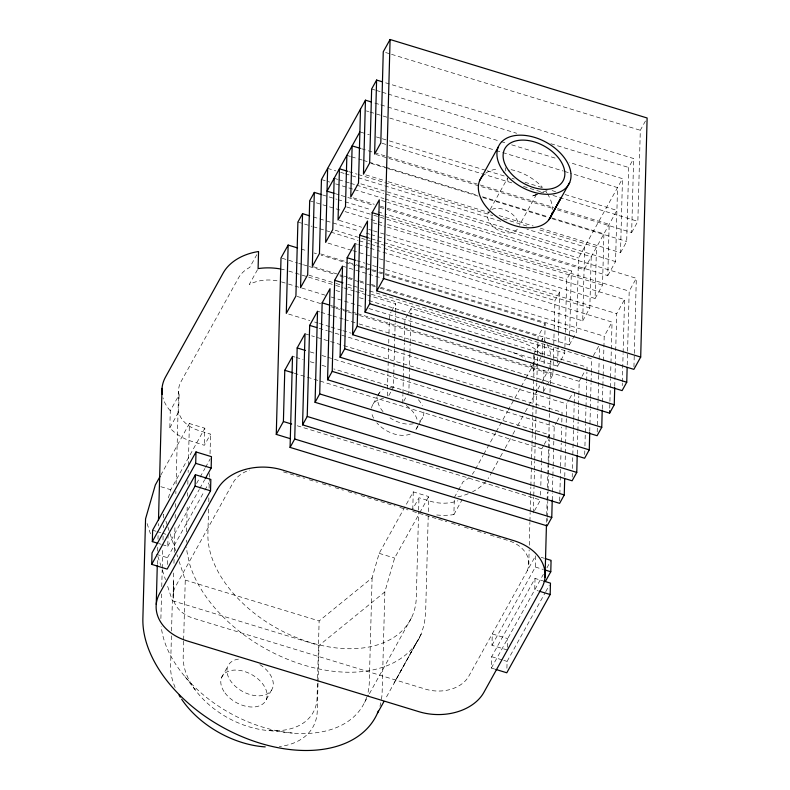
<?xml version="1.0" encoding="UTF-8"?>
<svg xmlns="http://www.w3.org/2000/svg" width="790" height="790" viewBox="0 0 790 790"><rect width="100%" height="100%" fill="white"/><g stroke="black" fill="none" stroke-linecap="round" stroke-linejoin="round"><path stroke-width="0.59" stroke-dasharray="3.95 2.96" d="M528.737 564.87L529.152 549.85M534.089 365.79L533.754 378.687M534.119 364.595L534.307 357.465M157.299 564.435L157.467 558.421M157.654 551.213L157.793 546.404M157.98 539.195L158.079 535.59M158.336 525.972L158.405 523.573M160.883 618.55L161.545 594.001M161.743 586.644L162.207 569.452M162.236 568.227L162.76 548.586M162.997 539.995L163.125 535.087M163.323 527.72L163.392 525.271M163.589 517.904L163.688 514.221L164.448 516.532M179.073 394.921L178.619 411.995A33.279 24.263 1.5 0 0 198.991 430.59L210.575 434.125L204.373 445.303L188.998 440.474A49.918 36.389 1.5 0 1 169.82 427.854L170.285 410.78L179.073 394.921A33.279 24.263 1.5 0 1 180.969 381.728L238.61 277.754A33.279 24.263 1.5 0 1 249.768 267.385L256.799 254.696M167.273 564.534L167.46 557.701L204.304 491.232M162.246 544.626L167.766 546.315L168.072 534.929M171.42 635.851L170.601 666.158A79.03 50.59 29 0 0 175.4 688.041M171.549 630.993L172.358 600.686L166.996 584.324M173.701 572.948L173.198 597.832L173.514 581.015L173.148 594.021M173.958 563.3L174.096 558.421M174.254 552.319L174.975 525.488M175.173 518.171L175.271 514.507M175.469 507.19L175.568 503.526M175.834 493.77L175.894 491.331M176.091 484.013L178.599 391.573M183.616 641.065L183.191 656.925A72.137 46.175 29 0 0 248.801 726.731A72.137 46.175 29 0 0 317.067 697.797L317.56 679.509M183.655 639.851L185.255 580.077L179.202 561.591M186.549 531.788L187.279 504.514M187.507 496.219L187.595 492.654M187.822 484.359L187.951 479.609M188.139 472.499L188.208 470.129M188.336 465.379L189.393 423.519L204.837 428.229L204.373 445.303M208.56 509.145L207.898 533.744A112.308 71.89 29 0 0 310.036 642.408A112.308 71.89 29 0 0 416.31 597.378L418.621 511.288M208.758 501.769L208.886 496.851M209.113 488.24L209.38 478.404M209.419 477.17L209.518 473.487M210.041 453.806L210.575 434.125M317.59 678.284L319.13 620.95L372.1 577.855L379.161 553.356L413.249 491.864L428.684 496.574L428.229 513.658M318.015 683.054L317.264 710.931A79.03 50.59 29 0 1 279.334 746.57M318.044 681.839L319.022 645.47L384.849 591.917L394.605 558.066L419.115 513.836M372.1 577.855L369.295 682.195A112.308 71.89 29 0 1 367.024 696.158M387.307 395.948L387.9 373.848M387.93 372.613L388.591 348.054M388.719 343.137L388.858 338.229M388.986 333.311L389.48 314.894L391.178 311.843M384.849 591.917L382.163 691.536A128.948 82.535 29 0 1 381.264 700.562M391.889 390.023L393.44 387.228L393.766 374.944M393.795 373.719L394.457 349.15M394.496 347.926L394.724 339.325M394.753 338.1L395.148 323.367M395.188 322.132L395.415 313.541M395.454 312.307L395.681 303.716L367.488 295.104M402.673 403.117L402.91 394.526M402.94 393.292L403.334 378.558M403.374 377.334L403.601 368.733M403.631 367.508L404.026 352.765M404.065 351.54L404.292 342.939M404.332 341.715L404.757 325.747M404.786 324.522L404.924 319.604L411.116 308.426L519.188 341.418A49.918 36.389 1.5 0 1 541.456 354.582M407.324 394.733L408.874 391.939L409.2 379.664M409.24 378.43L409.901 353.871M409.931 352.636L410.158 344.045M410.198 342.811L410.593 328.077M410.622 326.843L410.859 318.251M410.889 317.027L411.116 308.426M413.249 491.864L412.785 508.938L418.986 497.759L430.56 501.295A33.279 24.263 1.5 0 0 457.874 500.811M418.651 510.064L418.986 497.759M428.229 515.91L425.613 613.159L424.319 624.13L421.09 634.321L385.165 699.377M436.722 514.971A49.918 36.389 1.5 0 0 453.885 514.586L454.28 499.952M494.659 669.081L491.35 668.073L491.656 656.688L535.037 578.428L542.76 580.778M507.397 650.012L491.963 645.302L492.269 633.916L507.703 638.626L507.457 647.741M506.913 668.231L507.091 661.398L545.13 592.786M540.982 357.455L533.369 371.191L533.793 355.342M529.27 545.199L529.883 522.407M529.922 521.183L530.149 512.651M530.179 511.426L530.574 496.791M530.613 495.567L530.841 487.035M530.87 485.81L532.253 434.579M532.282 433.364L532.707 417.505M532.737 416.281L533.398 391.889M533.428 390.665L533.714 379.852M533.309 512.868L533.744 496.94M533.773 495.715L534.01 487.134M534.04 485.909L534.435 471.205M534.465 469.981L534.702 461.4M534.731 460.175L535.393 435.665M535.423 434.441L536.805 382.972M536.835 381.748L537.921 341.31M537.96 340.085L538.059 336.402L543.401 326.764M535.037 578.428L534.731 589.814L538.039 590.821M491.963 645.302L535.344 567.042L535.65 555.656L468.786 676.21A33.279 24.263 1.5 0 1 425.514 689.147L193.945 618.442A33.279 24.263 1.5 0 1 175.459 586.654L233.099 482.68A33.279 24.263 1.5 0 1 249.719 470.001M542.157 355.342L542.483 343.137M542.513 341.922L542.612 338.258A49.918 36.389 1.5 0 1 545.949 342.554M540.567 495.132L540.706 490.254M540.834 485.376L541.16 473.18M541.199 471.956L541.427 463.424M541.456 462.199L541.822 448.779L543.609 445.56M543.382 390.635L543.609 382.103M543.639 380.879L543.974 368.683M544.103 363.805L544.3 356.488M544.33 355.263L545.09 327.208M545.12 325.994L545.189 323.545L321.155 255.15M546.522 522.299L547.065 501.867M547.105 500.663L547.322 492.249M547.46 487.44L547.776 475.422M547.816 474.227L548.487 448.987M548.527 447.782L548.744 439.378M548.783 438.174L549.455 412.933M549.494 411.738L549.909 396.116M550.008 392.502L550.205 385.293M550.235 384.098L550.867 360.655A49.918 36.389 1.5 0 1 549.751 366.451M547.253 520.966L547.312 518.507M547.351 517.272L547.776 501.275M547.816 500.04L548.043 491.429M548.072 490.195L548.477 475.422M548.507 474.197L548.734 465.577M548.774 464.342L549.168 449.579M549.198 448.345L549.435 439.734M549.465 438.499L549.563 434.806L333.795 368.92M547.302 384.72L552.951 374.529L554.145 330.131M554.185 328.897L554.945 300.526L559.587 292.142L383.91 238.501M552.23 500.268L552.427 492.881M552.457 491.656L552.852 476.884M552.891 475.659L553.119 467.038M553.158 465.804L554.215 426.422L556.456 422.374M368.95 308.544L557.602 366.145L558.53 331.612M558.56 330.378L559.587 292.142M559.676 500.88L560.969 452.877M560.999 451.643L561.236 443.032M561.265 441.798L561.66 427.035M561.799 422.107L561.927 417.189M561.967 415.955L562.065 412.262L315.635 337.014M557.602 366.145L564.731 353.288L565.255 333.558M565.294 332.323L566.716 279.285L571.368 270.901L385.066 214.021M564.761 476.488L564.889 471.571M565.018 466.643L565.354 454.339M565.383 453.104L565.62 444.494M565.65 443.259L566.707 403.878L568.948 399.829M380.721 287.303L569.373 344.904L571.368 270.901M572.207 477.101L572.306 473.407M572.444 468.49L573.471 430.333M573.5 429.098L573.738 420.487M573.767 419.253L574.162 404.48M574.192 403.256L574.557 389.717L356.428 323.11M569.373 344.904L576.502 332.047L578.497 258.044L622.49 178.668L569.432 162.464M577.253 453.944L577.421 447.792M577.451 446.557L577.855 431.794M577.885 430.56L578.112 421.949M578.152 420.715L578.547 405.942M578.576 404.717L578.813 396.096M578.843 394.872L579.208 381.333L581.45 377.284M385.797 260.74L582.704 320.868L584.689 246.865L526.91 229.219M584.709 454.556L584.807 450.863M584.936 445.935L585.271 433.631M585.301 432.397L585.538 423.786M585.568 422.551L585.963 407.788M586.002 406.554L586.229 397.943M586.259 396.708L586.664 381.935M586.694 380.711L586.921 372.09M586.96 370.856L587.059 367.172L365.385 299.489M582.704 320.868L589.824 308.011L591.206 256.78L384.858 193.777M589.755 431.399L589.923 425.247M589.952 424.013L590.347 409.25M590.387 408.015L590.614 399.394M590.644 398.17L591.048 383.397M591.078 382.172L591.305 373.551M591.345 372.317L591.71 358.779L365.316 289.663M386.399 234.778L595.097 298.501L596.47 247.27L537.516 229.268M597.21 432.012L597.773 411.086M597.803 409.852L598.03 401.241M598.07 400.007L598.731 375.388M598.761 374.164L599.126 360.625M599.156 359.391L599.492 347.087M595.097 298.501L602.533 285.091L603.906 233.86L549.672 217.299M602.257 408.855L602.849 386.695M602.879 385.471L603.116 376.85M603.145 375.625L603.511 362.087M603.54 360.852L604.202 336.234L612.053 322.073L377.413 250.43M387.307 208.264L607.796 275.582L609.179 224.35L554.936 207.79M609.742 408.233L610.265 388.542M610.305 387.307L610.532 378.687M610.561 377.462L610.927 363.923M610.966 362.689L611.292 350.385M611.322 349.15L612.053 322.073M607.796 275.582L615.548 261.609L617.533 187.605L570.37 173.208M614.748 386.31L615.677 351.846M615.706 350.612L616.704 313.689L624.554 299.529L384.019 226.088M540.33 228.182L620.506 252.662L622.49 178.668M622.234 385.688L622.303 383.219M622.332 381.995L623.093 353.683M623.132 352.449L624.554 299.529M620.506 252.662L626.697 241.483L628.692 167.48L633.649 158.543L383.683 82.219M627.211 364.99L629.196 291.145L636.325 278.287L387.535 202.319M557.375 209.864L631.654 232.536L633.649 158.543M633.945 366.906L634.271 354.591M634.311 353.367L636.325 278.287M631.654 232.536L637.856 221.358L640.305 130.281L645.983 120.031M168.398 497.888L170.749 489.721L204.837 428.229M489.672 210.417L488.101 213.28A16.639 10.655 29 0 0 498.905 230.522A16.639 10.655 29 0 0 517.885 228.004M490.195 209.459L507.328 178.57M536.568 194.34L519.425 225.259M169.82 427.854L178.619 411.995M257.51 269.666L249.304 284.459A33.279 24.263 1.5 0 1 278.218 281.052M160.696 475.294L189.393 423.519M196.592 483.47L199.564 478.108M200.156 477.041L204.916 468.46M205.509 467.384L210.258 458.812M167.766 546.315L199.258 489.494M199.85 488.418L204.61 479.846M204.896 490.156L209.054 482.651M391.741 310.825L395.681 303.716M221.595 677.494L227.797 666.316M373.206 403.937L377.156 396.827M377.719 395.81L379.407 392.758M388.789 395.612L391.366 390.951M403.71 401.261L406.81 395.672M266.269 699.594L272.461 688.406M416.528 428.624L418.226 425.583M418.789 424.566L422.729 417.446M419.717 512.759L428.684 496.574M543.994 325.687L545.189 323.545M454.339 497.512L457.854 491.163M458.447 490.106L463.138 481.653A33.279 24.263 1.5 0 0 468.993 477.693M533.823 354.118L540.271 342.495M540.854 341.438L542.612 338.258M475.481 469.142L483.204 455.208M483.796 454.141L495.685 432.703M496.278 431.626L507.565 411.264M508.158 410.188L520.64 387.683M521.232 386.606L525.389 379.101M525.982 378.035L531.927 367.31A33.279 24.263 1.5 0 0 534.06 355.233M453.885 514.586L462.091 499.784M492.111 471.709L489.731 476.005A49.918 36.389 1.5 0 1 488.082 478.661M492.703 470.643L499.833 457.775M500.425 456.709L504.583 449.204M505.175 448.128L512.305 435.27M512.908 434.194L515.278 429.908M517.657 425.622L524.787 412.755M525.38 411.689L537.269 390.25M537.862 389.174L547.361 372.021A49.918 36.389 1.5 0 0 549.376 367.587M411.501 617.74L369.286 693.926M543.352 391.86L546.739 385.747M544.201 444.484L549.563 434.806M557.019 421.366L560.939 414.286M569.511 398.822L573.441 391.741M582.013 376.267L585.933 369.187M593.389 355.747L599.551 344.618M534.504 510.725L540.439 500.011L296.369 425.494M491.35 668.073L543.362 574.31M546.927 567.872L550.492 561.443M545.722 591.72L549.287 585.281M364.496 702.557L368.683 695.002M415.836 643.82L394.111 682.995L421.09 634.321A128.948 82.535 29 0 1 303.528 664.973A128.948 82.535 29 0 1 189.521 563.616L186.953 551.657L186.707 547.026M539.442 193.441L547.115 190.568M543.145 192.049L544.824 191.427M538.039 193.955L532.49 195.989L538.434 193.807M532.49 195.989L534.395 195.288M269.548 730.622L292.468 733.071M385.619 52.515L390.339 53.957M391.514 54.322L640.305 130.281M371.646 89.003L375.181 90.08M376.366 90.435L381.076 91.877M382.261 92.242L386.972 93.684M388.157 94.04L516.68 133.283M550.867 143.721L628.692 167.48M374.885 103.056L379.595 104.497M380.78 104.863L386.675 106.66M387.851 107.015L499.863 141.222M501.048 141.578L506.943 143.385M511.653 144.827L556.466 158.504M366.392 110.926L368.742 111.647M369.927 112.002L494.905 150.169M496.09 150.525L563.3 171.045M564.475 171.41L569.195 172.852M361.06 132.256L369.315 134.774M376.386 136.937L381.106 138.378M382.281 138.734L388.176 140.531M389.361 140.897L486.048 170.413M487.223 170.778L504.909 176.18M511.979 178.333L514.339 179.054M524.955 182.292L542.641 187.694M552.072 190.578L555.607 191.654M565.048 194.538L616.921 210.377L584.077 269.637L387.169 209.508M381.995 143.237L387.89 145.034M389.065 145.4L512.868 183.201M523.484 186.44L543.53 192.562M552.961 195.436L637.856 221.358M361.563 148.747L373.354 152.352M374.539 152.707L553.76 207.434M375.793 154.415L552.664 208.422M346.869 155.373L350.404 156.45M351.58 156.815L357.475 158.612M358.66 158.968L362.195 160.054M363.37 160.41L368.091 161.851M369.266 162.217L384.602 166.897M385.777 167.253L477.743 195.337M482.463 196.779L548.487 216.934M370.836 163.362L387.347 168.398M388.522 168.764L478.138 196.127M482.848 197.559L547.697 217.369M552.417 218.8L626.697 241.483M365.819 174.906L387.041 181.384M388.226 181.739L489.622 212.708M499.053 215.581L533.25 226.029M348.864 171.667L357.12 174.185M358.295 174.55L492.713 215.591M503.319 218.83L526.91 226.029M327.643 168.379L335.898 170.897M340.618 172.339L344.154 173.415M345.329 173.78L357.129 177.375M358.305 177.74L502.154 221.664M360.862 183.843L615.548 261.609M334.16 178.293L337.695 179.369M338.88 179.735L349.486 182.974M350.671 183.329L355.382 184.771M356.567 185.137L383.683 193.412M321.451 179.557L329.707 182.075M335.602 183.882L353.288 189.284M354.463 189.639L383.94 198.636M385.125 199.001L578.497 258.044M381.639 200.522L386.359 201.964M353.11 197.826L374.341 204.304M380.237 206.101L386.132 207.898M335.286 193.669L340.006 195.11M341.181 195.466L374.203 205.548M380.099 207.345L385.994 209.153M322.577 194.933L336.728 199.258M337.903 199.613L343.798 201.42M344.983 201.776L370.915 209.696M377.995 211.858L383.891 213.656M380.415 215.176L383.95 216.263M385.125 216.618L629.196 291.145M346.672 206.96L372.603 214.88M373.788 215.245L602.533 285.091M309.68 200.798L340.332 210.16M345.052 211.602L369.809 219.166M370.984 219.521L376.879 221.319M378.064 221.684L382.775 223.126M387.495 224.567L566.716 279.285M373.403 222.849L376.939 223.925M378.124 224.281L382.834 225.723M339.236 220.38L361.632 227.224M368.713 229.377L372.248 230.463M373.423 230.818L379.319 232.625M380.504 232.981L385.214 234.423M313.156 216.894L359.144 230.937M366.224 233.099L369.76 234.176M370.935 234.541L376.83 236.338M378.015 236.704L382.725 238.136M367.913 237.721L370.273 238.442M371.448 238.807L376.168 240.249M377.344 240.604L616.704 313.689M335.148 230.246L589.824 308.011M297.899 222.039L312.05 226.365M313.225 226.72L329.736 231.766M330.911 232.122L358.038 240.407M359.213 240.762L365.108 242.57M366.284 242.925L369.829 244.001M371.004 244.367L375.724 245.809M376.899 246.164L382.795 247.961M383.97 248.327L554.945 300.526M355.006 243.587L357.366 244.308M358.551 244.673L369.157 247.912M370.342 248.267L376.238 250.075M328.018 243.103L351.599 250.302M352.775 250.657L371.646 256.424M372.821 256.78L384.612 260.384M356.596 260.631L364.852 263.149M366.027 263.514L604.202 336.234M320.641 253.926L347.758 262.201M348.943 262.566L354.838 264.364M356.014 264.719L359.549 265.805M360.734 266.161L366.629 267.958M367.804 268.324L371.34 269.4M372.525 269.765L378.42 271.562M379.595 271.918L384.315 273.36M385.49 273.725L576.502 332.047M301.109 249.028L307.004 250.825M314.084 252.988L316.444 253.709M342.514 266.141L382.607 278.376M313.512 266.783L342.988 275.779M344.173 276.135L347.709 277.221M348.884 277.576L352.419 278.663M359.499 280.815L364.21 282.257M371.29 284.42L374.825 285.496M282.198 258.281L297.524 262.961M298.699 263.327L302.234 264.403M303.419 264.759L308.13 266.2M309.315 266.566L335.256 274.486M339.967 275.927L347.047 278.08M348.222 278.445L358.838 281.684M360.013 282.04L370.629 285.289M371.804 285.644L375.339 286.721M380.059 288.162L538.059 336.402M347.63 284.262L352.35 285.704M353.525 286.059L364.141 289.298M308.86 275.167L334.802 283.087M335.987 283.442L340.697 284.884M347.778 287.047L352.488 288.488M359.569 290.641L364.279 292.083M371.359 294.245L564.731 353.288M288.794 271.069L334.604 285.062M335.78 285.417L342.821 287.57M343.996 287.925L354.572 291.154M355.747 291.52L366.313 294.749M335.908 290.483L340.628 291.925M347.699 294.087L352.419 295.529M359.49 297.682L364.21 299.124M281.418 281.892L287.293 283.689M288.469 284.044L301.385 287.995M301.74 288.024L325.322 295.223M331.217 297.02L363.637 307.004M330.418 305.365L332.778 306.085M333.953 306.441L344.568 309.69M345.744 310.045L356.359 313.284M357.534 313.65L579.208 381.333M297.089 296.408L320.671 303.607M331.287 306.846L334.822 307.922M335.997 308.288L341.892 310.085M343.077 310.45L346.613 311.527M347.788 311.882L353.683 313.689M354.868 314.045L358.403 315.131M359.578 315.487L552.951 374.529M317.521 311.23L319.871 311.951M321.056 312.307L331.662 315.556M332.847 315.911L343.462 319.15M344.637 319.516L355.253 322.755M288.666 314.094L309.887 320.572M314.608 322.014L318.143 323.1M319.318 323.456L329.934 326.695M331.109 327.06L341.724 330.299M342.9 330.654L351.155 333.173M319.101 328.275L327.356 330.793M328.531 331.148L566.707 403.878M305.019 333.775L314.45 336.659M310.144 351.896L314.854 353.337M321.935 355.5L326.645 356.942M327.83 357.297L554.215 426.422M292.517 356.32L294.877 357.041M296.062 357.406L303.133 359.569M310.203 361.721L314.924 363.163M322.004 365.326L326.714 366.767M294.206 373.176L318.972 380.74M320.147 381.096L541.822 448.779M283.422 471.897L295.174 475.491M296.349 475.847L304.584 478.355M309.285 479.797L317.511 482.305M322.211 483.747L330.437 486.255M335.138 487.687L343.374 490.205M348.074 491.637L356.3 494.155M361 495.587L395.089 505.995M399.789 507.427L408.025 509.945M412.726 511.377L424.477 514.971M425.652 515.327L437.413 518.921M438.588 519.277L446.814 521.785M451.515 523.227L459.74 525.735M464.441 527.177L472.677 529.685M477.377 531.117L485.603 533.635M490.304 535.067L507.94 540.449A33.279 24.263 1.5 0 1 526.417 572.237M541.16 557.335L544.468 558.352M535.344 567.042L543.066 569.402M160.824 486.689L170.749 489.721M379.161 553.356L394.605 558.066M152.628 530.218L155.936 531.226M157.042 531.561L161.456 532.904M162.552 533.25L165.861 534.257M158.938 543.619L161.15 544.29M156.43 554.333L167.46 557.701M491.656 656.688L502.687 660.055M503.783 660.391L507.091 661.398M185.255 580.077L319.13 620.95M172.358 600.686L319.022 645.47M184.978 676.655L195.199 689.848M165.959 521.153L167.47 525.775M167.855 526.93L169.741 532.707M170.117 533.862L176.555 553.504M176.93 554.659L177.691 556.97M147.088 523.533L150.92 535.225M157.812 556.269L160.874 565.62M162.404 570.291L165.466 579.643M507.21 177.592L508.207 182.332L507.832 180.347M505.195 167.727L505.847 170.995M186.322 540.093L186.45 542.404M491.844 209.469A16.639 10.655 29 0 1 508.296 211.404A16.639 10.655 29 0 1 518.398 224.4M485.662 173.198A39.934 25.556 29 0 1 498.401 168.872M511.021 169.662A39.934 25.556 29 0 1 542.454 187.339M545.436 190.904A39.934 25.556 29 0 1 546.808 192.809M547.44 193.767A39.934 25.556 29 0 1 552.437 209.597M259.851 664.568A24.954 15.978 29 0 1 268.511 693.176A24.954 15.978 29 0 1 232.369 683.251A24.954 15.978 29 0 1 239.508 658.979M366.669 697.254A112.308 71.89 29 0 1 257.491 725.427A112.308 71.89 29 0 1 161.2 626.381M170.285 410.78A49.918 36.389 1.5 0 1 162.928 397.745M380.829 702.735A128.948 82.535 29 0 1 379.941 706.3M486.146 481.209A49.918 36.389 1.5 0 1 472.588 491.755M468.233 493.75A49.918 36.389 1.5 0 1 457.677 496.92M547.045 344.341A49.918 36.389 1.5 0 1 550.926 357.129M474.296 471.284A33.279 24.263 1.5 0 1 472.282 474.286M280.46 268.975A49.918 36.389 1.5 0 1 286.454 270.368M423.875 412.025A24.954 15.978 29 0 1 419.065 421.524M413.308 423.796A24.954 15.978 29 0 1 388.186 416.518M383.031 411.659A24.954 15.978 29 0 1 377.61 397.903M378.183 395.178A24.954 15.978 29 0 1 383.644 389.095M389.826 387.327A24.954 15.978 29 0 1 393.44 387.228M408.874 391.939A24.954 15.978 29 0 1 412.42 394.23M418.414 399.71A24.954 15.978 29 0 1 422.383 405.882M512.987 352.597A33.279 24.263 1.5 0 1 525.538 359.213M530.268 364.358A33.279 24.263 1.5 0 1 533.369 371.191M410.217 434.085A24.954 15.978 29 0 1 376.84 422.838M373.64 418.246A24.954 15.978 29 0 1 371.498 412.025M371.527 408.144A24.954 15.978 29 0 1 383.624 398.506M406.228 405.408A24.954 15.978 29 0 1 417.258 420.181M417.436 426.047A24.954 15.978 29 0 1 414.997 430.866M225.002 692.958A24.954 15.978 29 0 0 264.956 701.875A24.954 15.978 29 0 0 241.839 670.789A24.954 15.978 29 0 0 225.002 692.958"/><path stroke-width="1.19" d="M156.242 604.38L157.269 565.63M151.71 564.366L152.016 552.98L195.397 474.721L210.841 479.441L210.535 490.817L167.154 569.086L151.71 564.366L195.091 486.107L195.397 474.721M157.842 543.283L152.322 541.604L152.628 530.218L196.009 451.949L211.453 456.669L211.147 468.055L205.203 478.77M158.494 519.968L162.029 388.384M152.322 541.604L195.703 463.335L196.009 451.949M290.424 438.707L276.273 434.391L281.013 257.925L288.143 245.068L297.573 247.942M276.273 434.391L283.403 421.534L284.775 370.303L292.517 356.32L290.078 447.407L547.115 525.883L551.766 517.499L552.23 500.268M288.143 245.068L286.306 313.373L295.914 296.043L297.899 222.039L302.55 213.656L309.621 215.818M290.078 447.407L294.719 439.023L297.168 347.936L305.019 333.775L302.57 424.852L559.616 503.339L564.258 494.955L564.692 478.957M302.55 213.656L300.556 287.659L307.685 274.801L309.68 200.798L314.321 192.414L321.402 194.577M302.57 424.852L307.221 416.468L309.67 325.391L317.521 311.23L315.072 402.308L572.108 480.794L576.759 472.41L577.223 455.178M314.321 192.414L312.336 266.418L319.456 253.56L321.451 179.557L365.454 100.182L371.349 101.979M315.072 402.308L319.713 393.924L322.162 302.847L330.013 288.686L327.564 379.763L584.61 458.249L589.261 449.865L589.725 432.634M327.643 168.379L325.658 242.382L332.788 229.525L334.16 178.293M327.564 379.763L332.215 371.379L334.664 280.302L342.514 266.141L340.065 357.218L597.112 435.705L601.753 427.311L602.217 410.079M346.869 155.373L345.487 206.605L338.051 220.025L339.433 168.793L347.679 171.311M340.065 357.218L344.716 348.834L347.166 257.757L355.006 243.587L352.567 334.674L609.604 413.15L614.255 404.766L614.719 387.535M360.497 109.129L358.502 183.122L350.76 197.105L352.133 145.874L360.388 148.392M352.567 334.674L357.208 326.29L359.657 235.203L367.508 221.042L365.059 312.119L622.105 390.606L626.746 382.222L627.151 367.449M365.454 100.182L363.459 174.185L369.661 162.997L371.646 89.003L376.603 80.057L382.498 81.854M365.059 312.119L369.71 303.735L372.159 212.658L379.279 199.801L376.84 290.878L633.876 369.365L640.69 357.07L647.119 117.987L390.082 39.5L383.259 51.794L380.81 142.881L374.618 154.06L376.603 80.057M376.84 290.878L383.654 278.584L390.082 39.5M546.453 524.698L545.031 577.283M495.765 669.416L506.785 672.784L550.166 594.524L550.472 583.139L543.856 581.124M545.436 581.4L550.778 571.753L551.084 560.367L545.574 558.688M609.604 413.15L609.673 410.691M551.124 215.956L560.801 198.172L549.02 219.62L569.718 182.421M498.243 147.068L479.649 180.614M160.094 476.38L155.314 485.011L145.558 518.852L142.881 618.471A128.948 82.535 29 0 0 246.273 738.393A128.948 82.535 29 0 0 378.39 710.901M359.885 131.891L327.03 191.15L334.111 193.313M377.472 713.123L383.989 701.49M372.159 212.658L379.23 214.821M359.657 235.203L367.913 237.721M347.166 257.757L355.411 260.275M383.654 278.584L640.69 357.07M334.664 280.302L342.919 282.82M369.71 303.735L626.746 382.222M322.162 302.847L329.242 305.009M357.208 326.29L614.255 404.766M309.67 325.391L316.741 327.554M344.716 348.834L601.753 427.311M297.168 347.936L305.424 350.464M332.215 371.379L589.261 449.865M284.775 370.303L293.031 372.821M319.713 393.924L576.759 472.41M307.221 416.468L564.258 494.955M283.403 421.534L291.648 424.052M294.719 439.023L551.766 517.499M195.703 463.335L211.147 468.055M544.162 569.738L550.778 571.753M195.091 486.107L210.535 490.817M539.145 591.157L550.166 594.524M552.062 212.885A39.934 25.556 29 0 1 503.388 220.854A39.934 25.556 29 0 1 483.154 175.331M265.213 746.896A79.03 50.59 29 0 1 181.641 699.219M180.327 697.205A79.03 50.59 29 0 1 179.083 695.17M162.207 394.25A49.918 36.389 1.5 0 1 165.535 377.008L223.165 273.034A49.918 36.389 1.5 0 1 258.557 251.526L258.093 268.61A49.918 36.389 1.5 0 1 280.46 268.975M217.349 489.346L159.718 593.33A49.918 36.389 1.5 0 0 187.437 641.006L419.006 711.711A49.918 36.389 1.5 0 0 483.915 692.317L541.555 588.343A49.918 36.389 1.5 0 0 513.826 540.656L282.257 469.951A49.918 36.389 1.5 0 0 217.359 489.346M508.74 170.63A33.279 21.3 29 0 0 562.006 182.52A33.279 21.3 29 0 0 531.186 141.074A33.279 21.3 29 0 0 508.74 170.63M503.684 171.805A39.934 25.556 29 0 0 567.615 186.075A39.934 25.556 29 0 0 530.633 136.344A39.934 25.556 29 0 0 503.684 171.805"/></g></svg>
